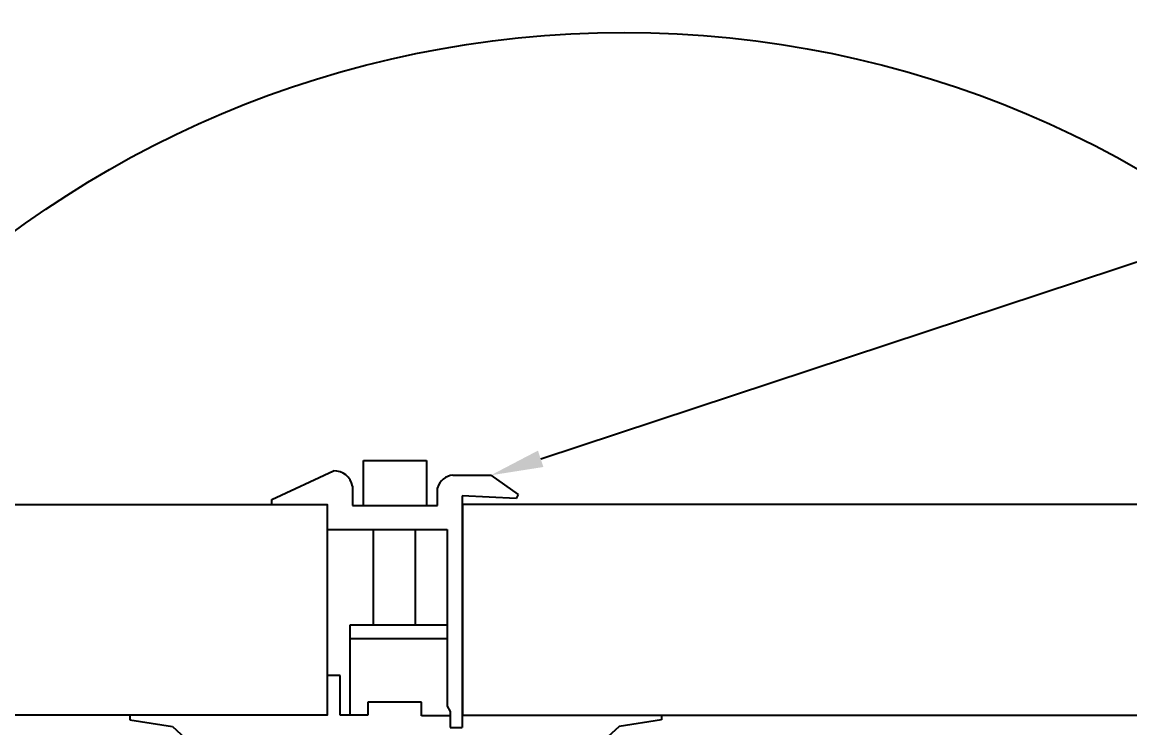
# Model space of a CAD drawing. Header units: inches. Extents: x 10 to 190, y 5 to 37.
# Drawn here: x 15.48 to 22.73, y 15.17 to 19.79 of the extents above; entities that cross this region are included whole.
import ezdxf
from ezdxf import colors
from ezdxf.entities.mleader import LeaderData, LeaderLine
from ezdxf.math import Vec2, Vec3

# ---------------------------------------------------------------- set-up
doc = ezdxf.new("R2010")
doc.units = ezdxf.units.IN
doc.header["$MEASUREMENT"] = 0
doc.styles.add('Tahoma', font='tahoma.ttf')

msp = doc.modelspace()

# ---------------------------------------------------------------- linework, layer by layer
for p, q in [((17.7143, 16.6233), (17.7143, 16.9185)), ((17.7143, 16.9185), (18.1255, 16.9185)), ((18.1255, 16.9185), (18.1255, 16.6233)), ((17.1147, 16.6629), (17.5184, 16.8491)), ((18.2993, 16.8208), (18.5466, 16.8208)), ((18.5466, 16.8208), (18.7268, 16.6959)), ((17.6413, 16.7495), (17.6413, 16.6233)), ((18.1982, 16.6233), (18.1982, 16.7391)), ((17.1147, 16.63), (17.1147, 16.6629)), ((18.712, 16.6696), (18.3603, 16.6859)), ((18.3603, 16.6859), (18.3603, 15.1699)), ((18.7268, 16.6959), (18.712, 16.6696)), ((17.6413, 16.6233), (18.1982, 16.6233)), ((17.4771, 16.4656), (18.2611, 16.4656)), ((17.7803, 15.8423), (17.7803, 16.4656)), ((18.0542, 15.8423), (18.0542, 16.4656)), ((18.2611, 16.4656), (18.2611, 15.3094)), ((17.6276, 15.252), (17.6276, 15.8423)), ((17.6276, 15.8423), (18.2611, 15.8423)), ((17.6276, 15.7527), (18.2611, 15.7527)), ((17.5624, 15.5118), (17.4771, 15.5118)), ((17.5624, 15.252), (17.5624, 15.5118)), ((18.0934, 15.3372), (17.7417, 15.3372)), ((17.7417, 15.3372), (17.7417, 15.252)), ((18.0934, 15.2476), (18.0934, 15.3372)), ((18.2611, 15.3094), (18.2809, 15.2756)), ((16.1862, 15.252), (16.1862, 15.2198)), ((16.1862, 15.2198), (16.4645, 15.1766)), ((17.7417, 15.252), (17.5624, 15.252)), ((18.2809, 15.2476), (18.0934, 15.2476)), ((18.2809, 15.2756), (18.2809, 15.1699)), ((18.3603, 15.252), (19.664, 15.252)), ((19.664, 15.2198), (19.3856, 15.1766)), ((19.664, 15.252), (19.664, 15.2198)), ((16.4645, 15.1766), (17.5336, 14.2057)), ((18.2809, 15.1699), (18.3603, 15.1699)), ((19.3856, 15.1766), (18.3166, 14.2057))]:
    msp.add_line(p, q)
at = {"color": 3}
for points in [[(13.7421, 16.63), (17.4771, 16.63), (17.4771, 15.252), (13.0587, 15.252)], [(25.094, 16.63), (18.3627, 16.63), (18.3627, 15.252), (25.7773, 15.252)]]:
    msp.add_lwpolyline(points, dxfattribs=at)
msp.add_circle((19.418, 12.9566), 6.7609)
for centre, radius, start, end in [((17.5241, 16.7304), 0.1188, 9.22134, 92.7476), ((18.3067, 16.7083), 0.1128, 93.74645, 164.12748)]:
    msp.add_arc(centre, radius, start, end)

# ---------------------------------------------------------------- leaders
ml = msp.add_multileader_mtext('Standard')
ml.set_content('SFM MICRORAIL', color=256, style='Tahoma')
ml.set_leader_properties()
ml.build(insert=Vec2(0, 0))
ml.multileader.update_dxf_attribs({"dogleg_length": 0.36, "arrow_head_size": 0.3438, "scale": 4})
ctx = ml.context
ctx.base_point, ctx.scale, ctx.char_height, ctx.arrow_head_size, ctx.landing_gap_size, ctx.plane_origin = Vec3(28.9467, 19.6041), 4, 0.34375, 0.3438, 0.495, Vec3(21.4946, 14.8019)
notes = []
notes.append((ctx, [(0, (1, 1, 0), (26.9667, 19.6041), (1, 0), 1.98, [(0, [(18.5466, 16.8208)], 0, [])])]))
ctx.mtext.insert, ctx.mtext.flow_direction = Vec3(29.4417, 19.7795), 5
for ctx, leaders in notes:
    for number, flags, end, landing, length, lines in leaders:
        leader = LeaderData()
        leader.index, (leader.has_last_leader_line, leader.has_dogleg_vector, leader.attachment_direction) = number, flags
        leader.last_leader_point, leader.dogleg_vector, leader.dogleg_length = Vec3(end), Vec3(landing), length
        for number, points, colour, breaks in lines:
            line = LeaderLine()
            line.index, line.vertices, line.color, line.breaks = number, Vec3.list(points), colors.encode_raw_color(colour), breaks
            leader.lines.append(line)
        ctx.leaders.append(leader)

doc.saveas('drawing.dxf')
